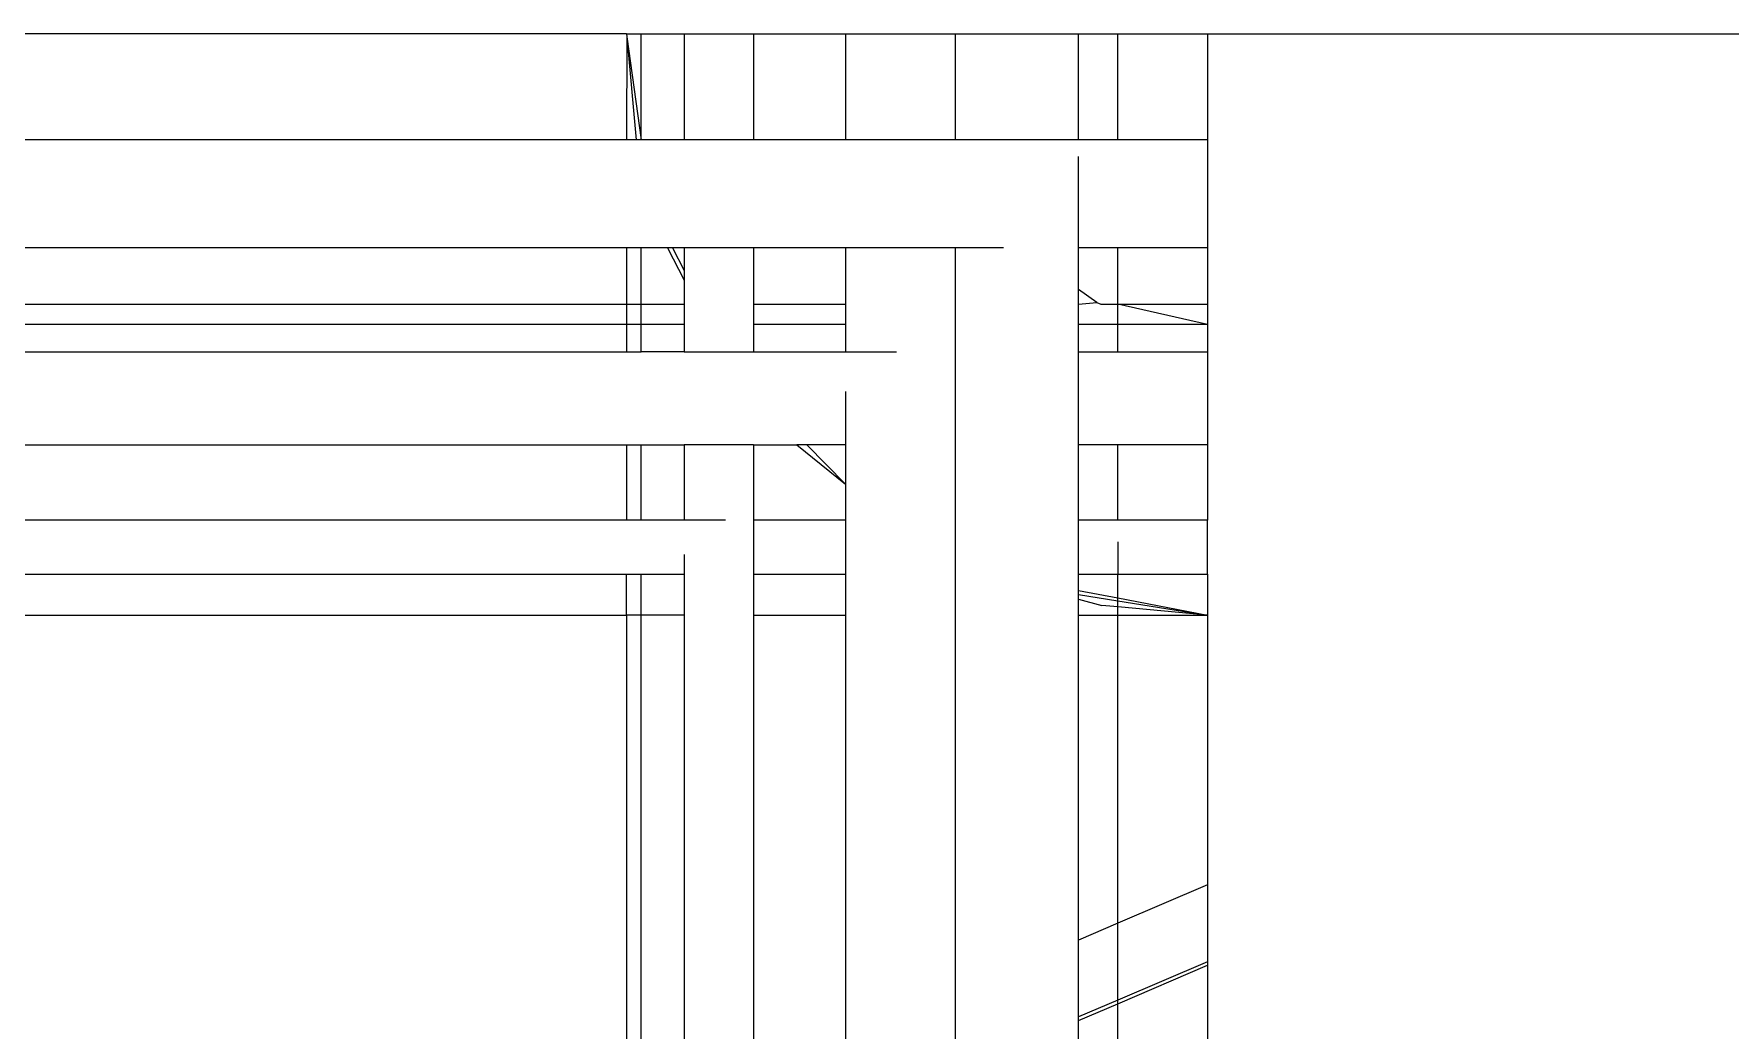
# Model space of a CAD drawing. Header units: inches. Extents: x 17 to 4615, y 5 to 3256.
# Drawn here: x 1650.43 to 1665.61, y 2598.24 to 2607.15 of the extents above; entities that cross this region are included whole.
import ezdxf

# ---------------------------------------------------------------- set-up
doc = ezdxf.new("R2010")
doc.units = ezdxf.units.IN
doc.header["$MEASUREMENT"] = 0

msp = doc.modelspace()

# ---------------------------------------------------------------- linework, layer by layer
for p, q in [((1655.732, 2607.152), (1603.397, 2607.152)), ((1655.732, 2607.152), (1655.863, 2607.152)), ((1655.732, 2607.152), (1655.735, 2607.126)), ((1655.735, 2607.126), (1655.732, 2606.206)), ((1655.735, 2607.126), (1655.819, 2606.206)), ((1655.735, 2607.126), (1655.863, 2606.206)), ((1655.863, 2607.152), (1656.247, 2607.152)), ((1655.863, 2606.206), (1655.863, 2607.152)), ((1656.247, 2607.152), (1656.867, 2607.152)), ((1656.247, 2607.152), (1656.247, 2606.206)), ((1656.867, 2607.152), (1657.69, 2607.152)), ((1656.867, 2607.152), (1656.867, 2606.206)), ((1657.69, 2607.152), (1658.676, 2607.152)), ((1657.69, 2607.152), (1657.69, 2606.206)), ((1658.676, 2607.152), (1659.775, 2607.152)), ((1658.676, 2606.206), (1658.676, 2607.152)), ((1659.775, 2607.152), (1660.129, 2607.152)), ((1659.775, 2606.206), (1659.775, 2607.152)), ((1660.129, 2606.206), (1660.129, 2607.152)), ((1660.129, 2607.152), (1660.932, 2607.152)), ((1660.932, 2607.152), (1660.932, 2606.206)), ((1660.932, 2607.152), (1690.532, 2607.152)), ((1655.732, 2606.206), (1601.181, 2606.206)), ((1655.819, 2606.206), (1655.732, 2606.206)), ((1655.863, 2606.206), (1655.819, 2606.206)), ((1656.247, 2606.206), (1655.863, 2606.206)), ((1656.867, 2606.206), (1656.247, 2606.206)), ((1657.69, 2606.206), (1656.867, 2606.206)), ((1658.676, 2606.206), (1657.69, 2606.206)), ((1659.775, 2606.206), (1658.676, 2606.206)), ((1660.129, 2606.206), (1659.775, 2606.206)), ((1660.932, 2606.206), (1660.129, 2606.206)), ((1660.932, 2606.206), (1660.932, 2605.238)), ((1659.775, 2605.238), (1659.775, 2606.055)), ((1655.732, 2605.238), (1598.915, 2605.238)), ((1655.732, 2605.238), (1655.732, 2604.735)), ((1655.863, 2605.238), (1655.732, 2605.238)), ((1655.863, 2604.735), (1655.863, 2605.238)), ((1656.098, 2605.238), (1655.863, 2605.238)), ((1656.098, 2605.238), (1656.247, 2604.949)), ((1656.143, 2605.238), (1656.098, 2605.238)), ((1656.143, 2605.238), (1656.247, 2605.034)), ((1656.247, 2605.238), (1656.143, 2605.238)), ((1656.247, 2605.238), (1656.247, 2605.034)), ((1656.867, 2605.238), (1656.247, 2605.238)), ((1656.867, 2605.238), (1656.867, 2604.735)), ((1657.69, 2605.238), (1656.867, 2605.238)), ((1657.69, 2605.238), (1657.69, 2604.735)), ((1658.676, 2605.238), (1657.69, 2605.238)), ((1658.676, 2228.956), (1658.676, 2605.238)), ((1659.104, 2605.238), (1658.676, 2605.238)), ((1660.129, 2605.238), (1659.775, 2605.238)), ((1659.775, 2604.866), (1659.775, 2605.238)), ((1660.129, 2604.735), (1660.129, 2605.238)), ((1660.932, 2605.238), (1660.129, 2605.238)), ((1660.932, 2605.238), (1660.932, 2604.735)), ((1656.247, 2605.034), (1656.247, 2604.949)), ((1656.247, 2604.949), (1656.247, 2604.735)), ((1659.941, 2604.749), (1659.775, 2604.866)), ((1659.775, 2604.735), (1659.775, 2604.866)), ((1597.737, 2604.735), (1655.732, 2604.735)), ((1655.732, 2604.735), (1655.732, 2604.552)), ((1655.732, 2604.735), (1655.863, 2604.735)), ((1655.863, 2604.552), (1655.863, 2604.735)), ((1655.863, 2604.735), (1656.247, 2604.735)), ((1656.247, 2604.735), (1656.247, 2604.552)), ((1656.867, 2604.735), (1657.69, 2604.735)), ((1656.867, 2604.735), (1656.867, 2604.552)), ((1657.69, 2604.735), (1657.69, 2604.552)), ((1659.775, 2604.735), (1659.941, 2604.749)), ((1659.775, 2604.552), (1659.775, 2604.735)), ((1659.941, 2604.749), (1659.975, 2604.735)), ((1659.975, 2604.735), (1660.129, 2604.735)), ((1660.932, 2604.552), (1660.129, 2604.735)), ((1660.129, 2604.735), (1660.932, 2604.735)), ((1660.129, 2604.552), (1660.129, 2604.735)), ((1660.932, 2604.735), (1660.932, 2604.552)), ((1655.732, 2604.552), (1597.309, 2604.552)), ((1655.732, 2604.552), (1655.732, 2604.307)), ((1655.863, 2604.552), (1655.732, 2604.552)), ((1655.863, 2604.307), (1655.863, 2604.552)), ((1656.247, 2604.552), (1655.863, 2604.552)), ((1656.247, 2604.552), (1656.247, 2604.307)), ((1657.69, 2604.552), (1656.867, 2604.552)), ((1656.867, 2604.552), (1656.867, 2604.307)), ((1657.69, 2604.552), (1657.69, 2604.307)), ((1660.129, 2604.552), (1659.775, 2604.552)), ((1659.775, 2604.307), (1659.775, 2604.552)), ((1660.932, 2604.552), (1660.129, 2604.552)), ((1660.129, 2604.307), (1660.129, 2604.552)), ((1660.932, 2604.552), (1660.932, 2604.307)), ((1596.734, 2604.307), (1655.732, 2604.307)), ((1655.732, 2604.307), (1655.863, 2604.307)), ((1656.247, 2604.307), (1655.863, 2604.307)), ((1656.247, 2604.307), (1656.867, 2604.307)), ((1656.867, 2604.307), (1657.69, 2604.307)), ((1657.69, 2604.307), (1658.147, 2604.307)), ((1659.775, 2604.307), (1660.129, 2604.307)), ((1659.775, 2603.475), (1659.775, 2604.307)), ((1660.129, 2604.307), (1660.932, 2604.307)), ((1660.932, 2604.307), (1660.932, 2603.475)), ((1657.69, 2603.954), (1657.69, 2603.475)), ((1594.788, 2603.475), (1655.732, 2603.475)), ((1655.732, 2603.475), (1655.732, 2602.8)), ((1655.732, 2603.475), (1655.863, 2603.475)), ((1655.863, 2602.8), (1655.863, 2603.475)), ((1655.863, 2603.475), (1656.247, 2603.475)), ((1656.247, 2603.475), (1656.247, 2602.8)), ((1656.867, 2603.475), (1656.247, 2603.475)), ((1656.867, 2603.475), (1657.256, 2603.475)), ((1656.867, 2603.475), (1656.867, 2602.8)), ((1657.256, 2603.475), (1657.69, 2603.122)), ((1657.346, 2603.475), (1657.256, 2603.475)), ((1657.346, 2603.475), (1657.69, 2603.122)), ((1657.69, 2603.475), (1657.346, 2603.475)), ((1657.69, 2603.475), (1657.69, 2603.122)), ((1660.129, 2603.475), (1659.775, 2603.475)), ((1659.775, 2602.8), (1659.775, 2603.475)), ((1660.129, 2602.8), (1660.129, 2603.475)), ((1660.932, 2603.475), (1660.129, 2603.475)), ((1660.932, 2603.475), (1660.932, 2602.8)), ((1657.69, 2603.122), (1657.69, 2602.8)), ((1655.732, 2602.8), (1593.206, 2602.8)), ((1655.863, 2602.8), (1655.732, 2602.8)), ((1656.247, 2602.8), (1655.863, 2602.8)), ((1656.618, 2602.8), (1656.247, 2602.8)), ((1657.69, 2602.8), (1656.867, 2602.8)), ((1656.867, 2602.8), (1656.867, 2602.317)), ((1657.69, 2602.8), (1657.69, 2602.317)), ((1660.129, 2602.8), (1659.775, 2602.8)), ((1659.775, 2602.317), (1659.775, 2602.8)), ((1660.932, 2602.8), (1660.129, 2602.8)), ((1660.932, 2602.317), (1660.932, 2602.8)), ((1660.129, 2602.607), (1660.129, 2602.317)), ((1656.247, 2602.495), (1656.247, 2602.317)), ((1592.076, 2602.317), (1655.732, 2602.317)), ((1655.732, 2601.952), (1655.732, 2602.317)), ((1655.732, 2602.317), (1655.863, 2602.317)), ((1655.863, 2601.952), (1655.863, 2602.317)), ((1655.863, 2602.317), (1656.247, 2602.317)), ((1656.247, 2602.317), (1656.247, 2601.952)), ((1656.867, 2602.317), (1657.69, 2602.317)), ((1656.867, 2602.317), (1656.867, 2601.952)), ((1657.69, 2602.317), (1657.69, 2601.952)), ((1659.775, 2602.317), (1660.129, 2602.317)), ((1659.775, 2602.173), (1659.775, 2602.317)), ((1660.129, 2602.317), (1660.932, 2602.317)), ((1660.129, 2602.106), (1660.129, 2602.317)), ((1660.932, 2602.317), (1660.932, 2601.952)), ((1659.775, 2602.173), (1660.129, 2602.106)), ((1659.775, 2602.136), (1659.775, 2602.173)), ((1659.775, 2602.136), (1660.129, 2602.08)), ((1659.775, 2602.093), (1659.775, 2602.136)), ((1659.775, 2602.093), (1659.986, 2602.039)), ((1659.775, 2601.952), (1659.775, 2602.093)), ((1660.129, 2602.026), (1659.986, 2602.039)), ((1660.129, 2602.106), (1660.932, 2601.952)), ((1660.129, 2602.08), (1660.129, 2602.106)), ((1660.129, 2602.08), (1660.932, 2601.952)), ((1660.129, 2602.026), (1660.129, 2602.08)), ((1660.932, 2601.952), (1660.129, 2602.026)), ((1660.129, 2601.952), (1660.129, 2602.026)), ((1591.221, 2601.952), (1655.732, 2601.952)), ((1655.863, 2601.952), (1655.732, 2601.952)), ((1655.732, 2601.952), (1655.732, 2597.317)), ((1656.247, 2601.952), (1655.863, 2601.952)), ((1655.863, 2597.373), (1655.863, 2601.952)), ((1656.247, 2601.952), (1656.247, 2597.537)), ((1656.867, 2601.952), (1657.69, 2601.952)), ((1656.867, 2601.952), (1656.867, 2597.802)), ((1657.69, 2601.952), (1657.69, 2598.154)), ((1659.775, 2601.952), (1660.129, 2601.952)), ((1659.775, 2599.044), (1659.775, 2601.952)), ((1660.129, 2601.952), (1660.932, 2601.952)), ((1660.129, 2599.195), (1660.129, 2601.952)), ((1660.932, 2601.952), (1660.932, 2599.538)), ((1660.932, 2599.538), (1660.129, 2599.195)), ((1660.932, 2599.538), (1660.932, 2598.848)), ((1660.129, 2599.195), (1659.775, 2599.044)), ((1660.129, 2598.507), (1660.129, 2599.195)), ((1659.775, 2598.357), (1659.775, 2599.044)), ((1660.932, 2598.848), (1660.129, 2598.507)), ((1660.129, 2598.474), (1660.932, 2598.818)), ((1660.932, 2598.848), (1660.932, 2598.818)), ((1660.932, 2598.818), (1660.932, 2598.117)), ((1660.129, 2598.507), (1659.775, 2598.357)), ((1659.775, 2598.323), (1660.129, 2598.474)), ((1660.129, 2598.474), (1660.129, 2598.507)), ((1660.129, 2597.775), (1660.129, 2598.474)), ((1659.775, 2598.323), (1659.775, 2598.357)), ((1659.775, 2597.624), (1659.775, 2598.323))]:
    msp.add_line(p, q)

doc.saveas('drawing.dxf')
